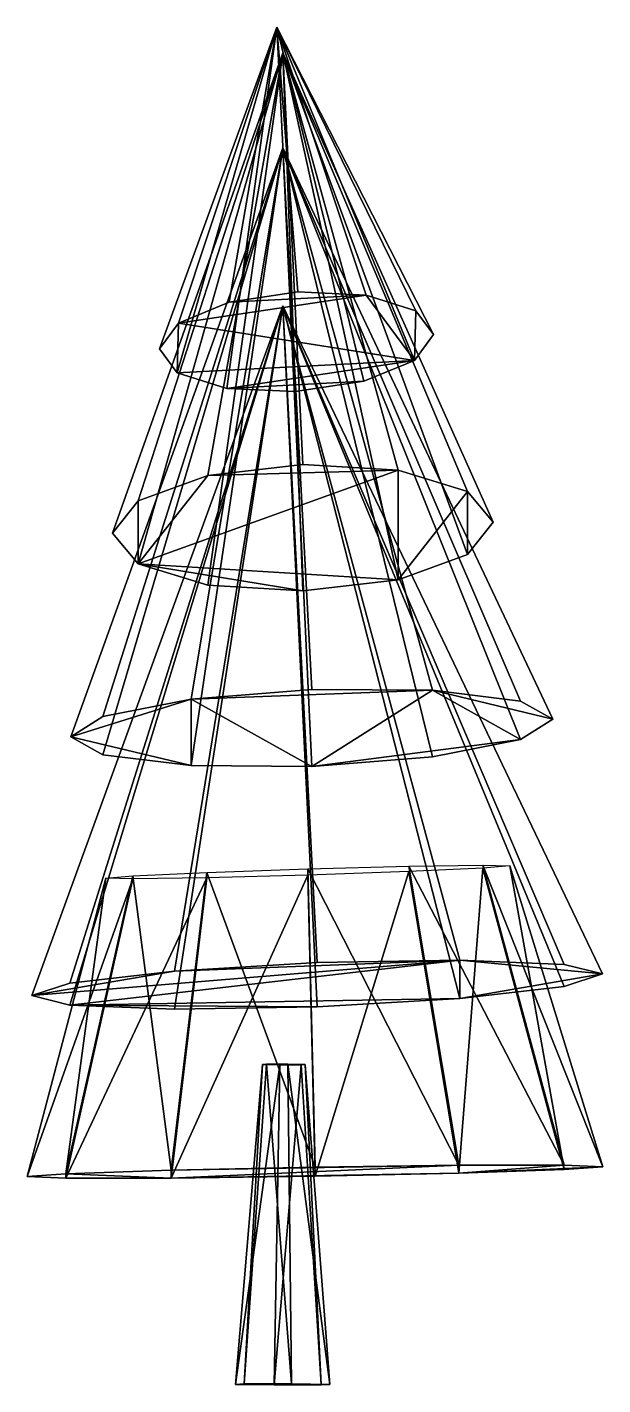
# Model space of a CAD drawing. Extents: x -192 to 240, y 0 to 1020.
import ezdxf

# ---------------------------------------------------------------- set-up
doc = ezdxf.new("R2010")
doc.units = 0
for name, color, linetype in [('bark', 250, 'CONTINUOUS'), ('leaf', 250, 'CONTINUOUS'), ('leaf_2', 250, 'CONTINUOUS'), ('leaf_3', 250, 'CONTINUOUS'), ('leaf_4', 250, 'CONTINUOUS'), ('leaf_5', 250, 'CONTINUOUS')]:
    doc.layers.add(name, color=color, linetype=linetype)

msp = doc.modelspace()

# ---------------------------------------------------------------- meshes
at = {"layer": 'bark'}
mesh = msp.add_polyface(dxfattribs=at)
corners = [(35.468727, 0, 12.905972), (6.558021, 0.326392, 37.168273), (-28.910706, 0.326392, 24.262301), (-35.468727, 0, -12.905972), (-6.558021, -0.326392, -37.168273), (28.910706, -0.326392, -24.262301), (16.781746, 240.390959, 3.551878), (3.771929, 240.537835, 14.469914), (-12.188998, 240.537835, 8.662227), (-15.140108, 240.390959, -8.063496), (-2.13029, 240.244083, -18.981532), (13.830637, 240.244083, -13.173845)]
mesh.append_faces([[corners[k] for k in face] for face in [(0, 1, 7), (1, 2, 8), (2, 3, 9), (3, 4, 10), (4, 5, 11), (5, 0, 6), (5, 4, 1), (5, 1, 0), (4, 3, 2), (4, 2, 1), (6, 7, 10), (6, 10, 11), (7, 8, 10), (8, 9, 10), (0, 7, 6), (1, 8, 7), (2, 9, 8), (3, 10, 9), (4, 11, 10), (5, 6, 11)]])
at = {"layer": 'leaf'}
mesh = msp.add_polyface(dxfattribs=at)
corners = [(-40.290083, 813.168884, -2.825546), (-78.316618, 797.517227, -37.013588), (-92.604206, 778.102205, -84.848807), (-79.324498, 760.126057, -133.513795), (-42.035783, 748.405477, -169.968806), (60.846762, 753.775429, -173.065544), (98.873297, 769.427085, -138.877501), (113.160884, 788.842107, -91.042282), (99.881177, 806.818255, -42.377295), (62.592462, 818.538835, -5.922284), (-4.511496, 1019.853194, -179.13952), (11.28622, 820.863326, 8.554661), (9.270459, 746.080986, -184.445751)]
mesh.append_faces([[corners[k] for k in face] for face in [(11, 0, 10), (0, 1, 10), (1, 2, 10), (2, 3, 10), (3, 4, 10), (4, 12, 10), (12, 5, 10), (5, 6, 10), (6, 7, 10), (7, 8, 10), (8, 9, 10), (9, 11, 10), (9, 8, 6), (9, 6, 1), (9, 1, 0), (9, 0, 11), (8, 7, 6), (6, 5, 4), (6, 4, 3), (6, 3, 1), (5, 12, 4), (3, 2, 1)]])
at = {"layer": 'leaf_2'}
mesh = msp.add_polyface(dxfattribs=at)
corners = [(-56.345359, 682.856621, 71.59661), (-108.656588, 664.003903, 22.610886), (-127.803822, 639.729805, -44.817467), (-108.656575, 616.538553, -112.621076), (15.113139, 596.30569, -181.449905), (86.571611, 604.685458, -164.032495), (138.88284, 623.538177, -115.046771), (138.882827, 671.003526, 20.185191), (86.571589, 686.897856, 70.196135), (0.062058, 1000.521293, -169.849672), (15.113114, 691.236389, 89.01402), (-56.345337, 600.644224, -162.63202), (158.030074, 647.812274, -47.618418)]
mesh.append_faces([[corners[k] for k in face] for face in [(10, 0, 9), (0, 1, 9), (1, 2, 9), (2, 3, 9), (3, 11, 9), (11, 4, 9), (4, 5, 9), (5, 6, 9), (6, 12, 9), (12, 7, 9), (7, 8, 9), (8, 10, 9), (8, 7, 5), (8, 5, 3), (8, 3, 0), (8, 0, 10), (7, 12, 6), (7, 6, 5), (5, 4, 3), (4, 11, 3), (3, 2, 1), (3, 1, 0)]])
at = {"layer": 'leaf_3'}
mesh = msp.add_polyface(dxfattribs=at)
corners = [(21.823719, 522.198336, 151.937489), (-68.759831, 515.00237, 128.451593), (-135.071591, 501.994711, 63.274763), (-159.34338, 486.660751, -26.128922), (-135.071591, 473.109212, -115.803818), (21.823719, 464.427339, -206.219673), (112.407269, 471.623305, -182.733778), (178.719029, 484.630964, -117.556948), (202.990818, 499.964924, -28.153262), (178.719029, 513.516463, 61.521633), (112.407269, 521.654456, 127.439423), (0.089613, 929.298876, -93.479973), (-68.759831, 464.971219, -181.721608)]
mesh.append_faces([[corners[k] for k in face] for face in [(0, 1, 11), (1, 2, 11), (2, 3, 11), (3, 4, 11), (4, 12, 11), (12, 5, 11), (5, 6, 11), (6, 7, 11), (7, 8, 11), (8, 9, 11), (9, 10, 11), (10, 0, 11), (10, 9, 8), (10, 8, 7), (10, 7, 5), (10, 5, 1), (10, 1, 0), (7, 6, 5), (5, 12, 1), (12, 4, 3), (12, 3, 1), (3, 2, 1)]])
at = {"layer": 'leaf_4'}
mesh = msp.add_polyface(dxfattribs=at)
corners = [(-81.378304, 310.636223, 181.847494), (-159.860222, 301.587124, 103.73675), (-188.586591, 292.194859, -3.179282), (-159.860203, 284.976077, -110.252537), (25.830035, 283.695363, -217.755334), (133.038336, 289.976597, -189.379588), (211.520254, 299.025696, -111.268844), (211.520235, 315.636743, 102.720443), (133.038303, 318.747774, 181.260729), (0.106064, 810.333765, -40.661101), (25.829997, 316.917457, 210.22324), (-81.378271, 281.865046, -188.792823), (240.246623, 308.417961, -4.352812)]
mesh.append_faces([[corners[k] for k in face] for face in [(10, 0, 9), (0, 1, 9), (1, 2, 9), (2, 3, 9), (3, 11, 9), (11, 4, 9), (4, 5, 9), (5, 6, 9), (6, 12, 9), (12, 7, 9), (7, 8, 9), (8, 10, 9), (8, 7, 12), (8, 12, 5), (8, 5, 3), (8, 3, 2), (8, 2, 0), (8, 0, 10), (12, 6, 5), (5, 4, 3), (4, 11, 3), (2, 1, 0)]])
at = {"layer": 'leaf_5'}
mesh = msp.add_polyface(dxfattribs=at)
corners = [(-192.045221, 156.125406, 0.058265), (-83.919027, 155.061656, -187.264953), (24.207168, 156.472564, -216.268582), (132.333362, 158.789259, -187.323219), (211.48723, 161.390986, -108.18475), (240.459556, 163.580613, -0.058265), (211.48723, 164.771431, 108.083832), (132.333362, 164.644363, 187.264953), (-83.919027, 160.916759, 187.323219), (-132.958437, 380.330501, -3.446234), (-112.620674, 379.770907, -79.396224), (-57.056872, 380.616076, -135.015089), (18.844694, 382.639545, -155.3998), (94.746259, 385.299128, -135.088289), (150.310061, 387.882191, -79.523009), (170.647825, 389.696605, -3.592633), (150.310061, 390.256199, 72.357357), (94.746259, 389.41103, 127.976222), (18.844694, 387.387561, 148.360933), (-57.056872, 384.727978, 128.049422), (-112.620674, 382.144915, 72.484142), (-163.072894, 154.934587, -108.083832), (24.207168, 163.233455, 216.268582), (-163.072894, 158.315033, 108.18475)]
mesh.append_faces([[corners[k] for k in face] for face in [(0, 21, 10), (21, 1, 11), (1, 2, 12), (2, 3, 13), (3, 4, 14), (4, 5, 15), (5, 6, 16), (6, 7, 17), (7, 22, 18), (22, 8, 19), (8, 23, 20), (23, 0, 9), (23, 1, 21), (23, 21, 0), (23, 8, 1), (8, 7, 1), (8, 22, 7), (7, 6, 3), (7, 3, 1), (6, 5, 3), (5, 4, 3), (3, 2, 1), (0, 10, 9), (21, 11, 10), (1, 12, 11), (2, 13, 12), (3, 14, 13), (4, 15, 14), (5, 16, 15), (6, 17, 16), (7, 18, 17), (22, 19, 18), (8, 20, 19), (23, 9, 20)]])

doc.saveas('drawing.dxf')
